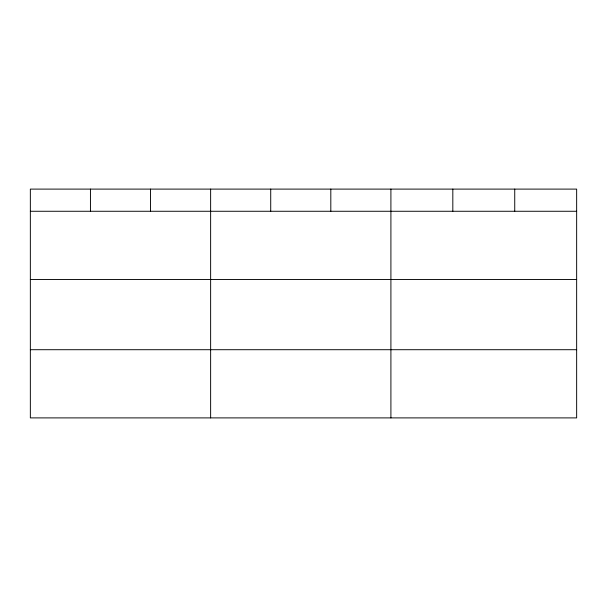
<?xml version="1.0" encoding="UTF-8"?>
<svg xmlns="http://www.w3.org/2000/svg" width="607" height="607" viewBox="0 0 607 607"><rect width="100%" height="100%" fill="white"/><g stroke="black" fill="none" stroke-linecap="round" stroke-linejoin="round"><path stroke-width="0.91" d="M576.65 279.455L576.65 189.103L30.35 189.103L30.35 417.897L576.65 417.897L576.65 279.455L30.35 279.455M30.35 211.266L576.65 211.266M30.35 349.708L576.65 349.708M514.736 189.103L514.736 211.266M452.822 189.103L452.822 211.266M390.908 189.103L390.908 417.897M330.815 189.103L330.815 211.266M270.722 189.103L270.722 211.266M210.629 189.103L210.629 417.897M150.536 189.103L150.536 211.266M90.443 189.103L90.443 211.266"/></g></svg>
